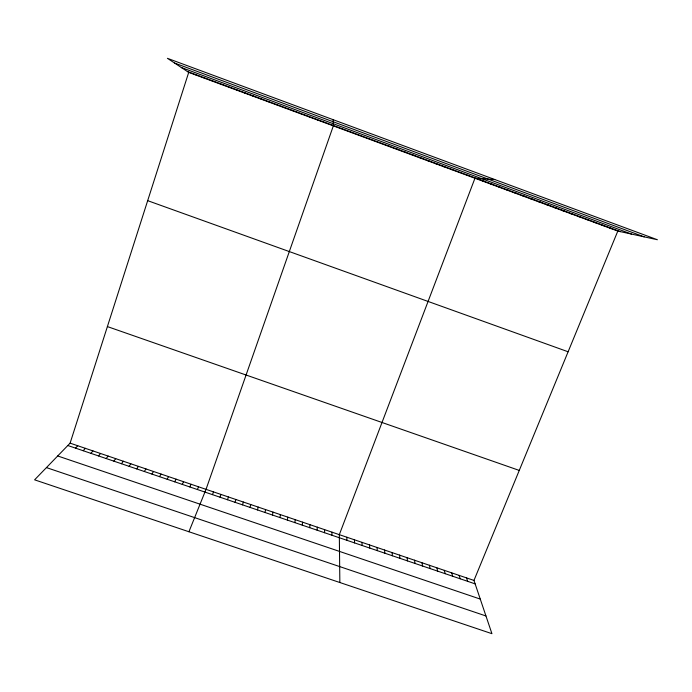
<?xml version="1.0" encoding="UTF-8"?>
<svg xmlns="http://www.w3.org/2000/svg" width="692" height="692" viewBox="0 0 692 692"><rect width="100%" height="100%" fill="white"/><g stroke="black" fill="none" stroke-linecap="round" stroke-linejoin="round"><path stroke-width="1.04" d="M331.961 535.236L331.987 532.165M324.548 532.719L324.643 529.665M317.135 530.202L317.291 527.166M309.713 527.676L309.93 524.666M302.283 525.15L302.56 522.157M294.844 522.624L295.181 519.649M287.396 520.099L287.794 517.14M279.94 517.564L280.407 514.632M272.475 515.03L273.003 512.115M265.001 512.487L265.598 509.597M257.519 509.952L258.177 507.072M250.037 507.4L250.755 504.554M242.537 504.857L243.325 502.029M235.038 502.306L235.877 499.494M617.809 231.085L473.968 580.424L491.934 633.682L34.6 479.833L70.108 443.148L188.708 72.392L167.412 58.318L657.4 239.743L617.809 231.085L188.708 72.392M227.521 499.754L228.429 496.96M220.004 497.202L220.973 494.425M212.47 494.642L213.508 491.891M188.925 531.741L206.034 489.348L333.336 125.883L333.06 119.655M197.384 489.521L198.552 486.805M189.833 486.952L191.07 484.262M182.273 484.383L183.57 481.71M174.695 481.814L176.062 479.158M167.118 479.236L168.545 476.606M159.532 476.658L161.028 474.055M151.937 474.081L153.494 471.494M144.334 471.494L145.96 468.925M136.722 468.917L138.409 466.365M129.101 466.322L130.857 463.796M121.472 463.735L123.288 461.227M113.834 461.14L115.72 458.649M106.187 458.536L108.142 456.071M98.532 455.942L100.548 453.494M90.868 453.338L92.953 450.916M83.196 450.734L85.35 448.329M75.514 448.122L77.738 445.734M388.766 146.375L389.25 146.168M396.646 149.29L397.208 149.109M404.517 152.205L405.149 152.05M412.38 155.112L413.081 154.982M420.234 158.018L421.004 157.914M428.08 160.916L428.919 160.838M435.917 163.814L436.825 163.762M443.736 166.711L444.722 166.685M451.556 169.601L452.611 169.601M459.367 172.49L460.491 172.516M467.161 175.37L468.363 175.431M494.763 179.531L474.954 178.251L339.322 534.657L339.85 582.517M482.973 181.218L484.313 181.321M490.983 184.176L492.393 184.314M498.975 187.134L500.463 187.298M506.968 190.092L508.516 190.283M514.943 193.042L516.569 193.258M522.91 195.992L524.605 196.234M530.876 198.933L532.641 199.201M538.826 201.874L540.66 202.168M546.767 204.806L548.669 205.126M554.699 207.738L556.671 208.093M562.622 210.671L564.663 211.043M570.528 213.594L572.647 214.001M578.434 216.518L580.623 216.951M586.332 219.442L588.589 219.892M594.212 222.357L596.539 222.833M602.092 225.272L604.488 225.774M609.955 228.178L612.42 228.706M46.442 467.602L485.957 615.966M57.704 455.967L480.257 599.082M70.108 443.148L473.968 580.424M67.825 445.51L475.127 583.866M107.398 326.581L519.26 470.422M147.681 200.663L568.115 351.778M174.566 63.041L644.148 236.846M181.313 67.505L631.597 234.104M187.35 71.492L620.352 231.638M195.542 74.528L196.822 75.393M203.725 77.547L204.927 78.395M211.899 80.575L213.024 81.388M220.056 83.594L221.111 84.381M228.213 86.604L229.19 87.365M236.353 89.623L237.261 90.349M244.484 92.624L245.314 93.325M252.606 95.634L253.367 96.3M260.728 98.636L261.403 99.276M268.825 101.629L269.439 102.243M276.921 104.622L277.457 105.21M285.009 107.615L285.467 108.177M293.088 110.599L293.469 111.135M301.15 113.583L301.461 114.094M309.203 116.567L309.445 117.043M317.256 119.543L317.42 119.993M466.555 577.907L467.654 581.332M459.133 575.381L460.171 578.789M451.712 572.864L452.689 576.246M444.273 570.329L445.19 573.694M436.834 567.803L437.681 571.151M429.377 565.269L430.173 568.599M421.921 562.734L422.648 566.039M414.456 560.2L415.122 563.478M406.983 557.657L407.579 560.918M399.492 555.114L400.037 558.357M392.001 552.562L392.476 555.788M384.501 550.01L384.916 553.219M376.993 547.458L377.348 550.65M369.476 544.907L369.762 548.073M361.951 542.346L362.175 545.495M354.416 539.786L354.581 542.917M346.874 537.226L346.969 540.331"/></g></svg>
